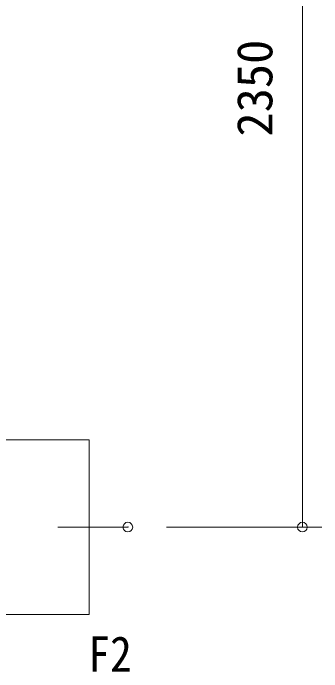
# Model space of a CAD drawing. Units: millimetres on the paper, scale 1:50. Extents: x 114 to 728, y 148 to 446.
# Drawn here: x 247.21 to 263.12, y 332.59 to 366.5 of the extents above; entities that cross this region are included whole.
import ezdxf
from ezdxf.enums import TextEntityAlignment as Align

# ---------------------------------------------------------------- set-up
doc = ezdxf.new("R2010")
doc.units = ezdxf.units.MM
doc.header["$PDMODE"] = 32
doc.header["$PDSIZE"] = 0.5
doc.linetypes.add('USER1', pattern=[50.8, 31.75, -6.35, 6.35, -6.35])
doc.linetypes.add('USER2', pattern=[19.05, 12.7, -6.35])
doc.layers.add('LY_5', color=2, linetype='Continuous', lineweight=18)
doc.layers.add('LY_6', color=7, linetype='Continuous', lineweight=0)
doc.styles.add('ＭＳ ゴシック', font='')
doc.styles.get('ＭＳ ゴシック').set_extended_font_data('MS Gothic')

# ---------------------------------------------------------------- blocks, each defined once
blk = doc.blocks.new('-021-_DOTBLANK')
at = {"color": 7, "linetype": 'Continuous', "lineweight": 0}
blk.add_line((-0.5, 0), (-1, 0), dxfattribs=at)
blk.add_circle((0, 0), 0.5, dxfattribs=at)

msp = doc.modelspace()

# ---------------------------------------------------------------- linework, layer by layer
at = {"layer": 'LY_5', "color": 7, "linetype": 'USER2', "lineweight": 0}
for p, q in [((251.118, 344.543), (242.118, 344.543)), ((251.118, 335.543), (251.118, 344.543)), ((242.118, 335.543), (251.118, 335.543))]:
    msp.add_line(p, q, dxfattribs=at)
at = {"layer": 'LY_5', "color": 7, "linetype": 'USER1', "lineweight": 0}
msp.add_line((198.718, 340.043), (253.118, 340.043), dxfattribs=at)
at = {"layer": 'LY_6'}
for p, q in [((262.118, 387.043), (262.118, 340.043)), ((255.118, 340.043), (263.118, 340.043))]:
    msp.add_line(p, q, dxfattribs=at)
for p in [(253.118, 340.043), (262.118, 340.043)]:
    msp.add_point(p, dxfattribs=at)

# ---------------------------------------------------------------- block references
at = {"layer": 'LY_6', "xscale": 0.5, "yscale": 0.5, "rotation": 270}
msp.add_blockref('-021-_DOTBLANK', (262.118, 340.043), dxfattribs=at)

# ---------------------------------------------------------------- texts
at = {"layer": 'LY_6', "style": 'ＭＳ ゴシック'}
msp.add_text('2350', height=1.833, rotation=90, dxfattribs=at).set_placement((261.118, 360.148), align=Align.BOTTOM_LEFT)
at = {"layer": 'LY_6', "style": 'ＭＳ ゴシック', "width": 0.9}
msp.add_text('F2', height=1.833, dxfattribs=at).set_placement((251.078, 332.043), align=Align.BOTTOM_LEFT)

doc.saveas('drawing.dxf')
